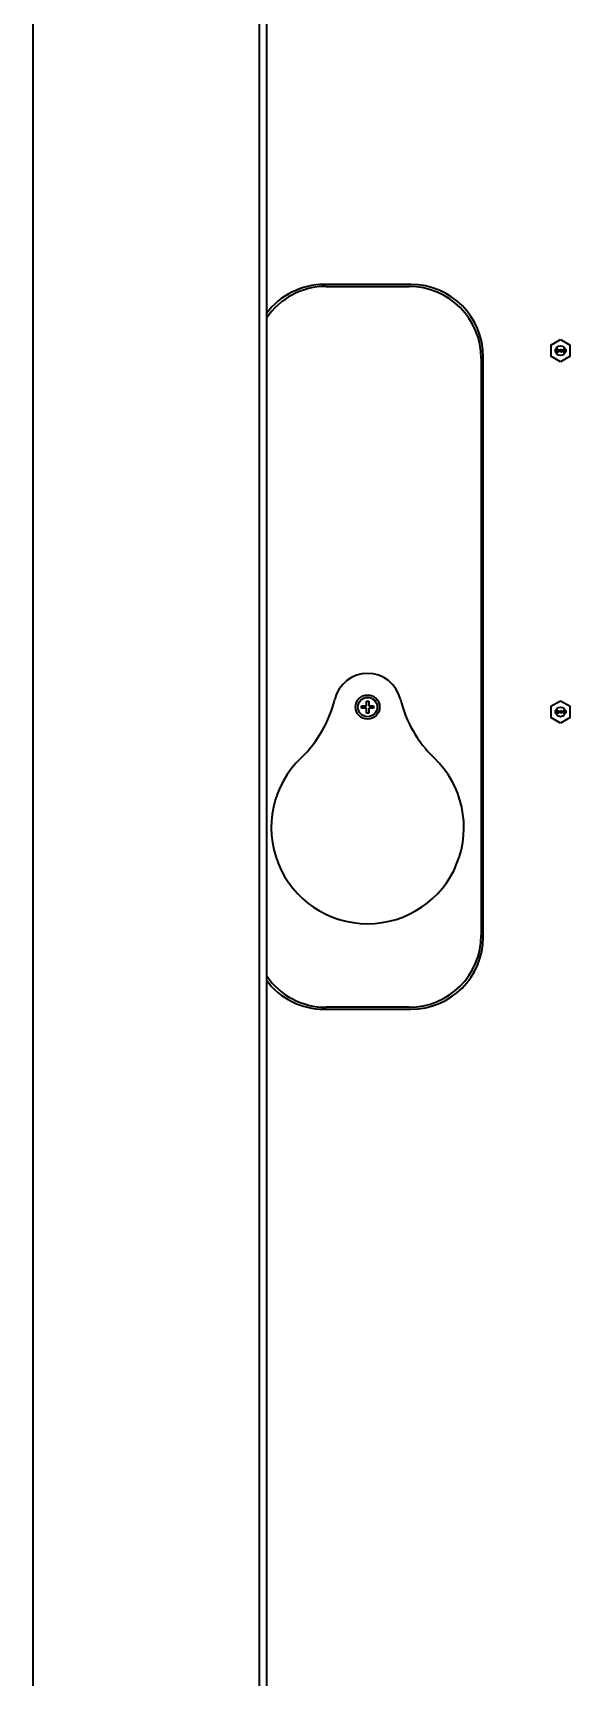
# Model space of a CAD drawing. Header units: millimetres. Extents: x 32496 to 166256, y 3504 to 23939.
# Drawn here: x 100942 to 101165, y 20890 to 21573 of the extents above; entities that cross this region are included whole.
import ezdxf

# ---------------------------------------------------------------- set-up
doc = ezdxf.new("R2010")
doc.units = ezdxf.units.MM
doc.layers.get('0').update_dxf_attribs({"lineweight": 35})

# ---------------------------------------------------------------- blocks, each defined once
blk = doc.blocks.new('8-1250')
at = {"linetype": 'Continuous'}
for p, q in [((978.87, -32157.29), (978.87, -34666.29)), ((1072.87, -32157.29), (1072.87, -34666.29)), ((1075.87, -32157.29), (1075.87, -34666.29)), ((1135.87, -33291.79), (1099.87, -33291.79)), ((1100.67, -33292.59), (1135.07, -33292.59)), ((1193.97, -33316.98), (1197.97, -33314.67)), ((1193.97, -33316.98), (1193.97, -33321.6)), ((1197.97, -33314.67), (1201.97, -33316.98)), ((1201.97, -33321.6), (1201.97, -33316.98)), ((1165.07, -33322.59), (1165.07, -33561.99)), ((1165.87, -33562.79), (1165.87, -33321.79)), ((1197.97, -33323.91), (1193.97, -33321.6)), ((1195.7, -33318.69), (1196.6, -33318.69)), ((1195.7, -33318.82), (1195.7, -33318.69)), ((1196.4, -33318.82), (1195.7, -33318.82)), ((1195.72, -33319.45), (1195.7, -33319.56)), ((1195.7, -33319.61), (1195.7, -33319.56)), ((1195.7, -33319.61), (1195.72, -33319.71)), ((1195.77, -33319.38), (1195.72, -33319.45)), ((1195.72, -33319.71), (1195.82, -33319.81)), ((1196.4, -33318.82), (1195.77, -33319.38)), ((1195.82, -33319.81), (1195.92, -33319.86)), ((1195.85, -33319.56), (1195.9, -33319.45)), ((1195.85, -33319.56), (1195.85, -33319.61)), ((1195.9, -33319.68), (1195.85, -33319.61)), ((1195.9, -33319.45), (1196.6, -33318.82)), ((1195.97, -33319.74), (1195.9, -33319.68)), ((1195.92, -33319.86), (1196.07, -33319.89)), ((1196.1, -33319.76), (1195.97, -33319.74)), ((1196.17, -33319.89), (1196.07, -33319.89)), ((1196.1, -33319.76), (1196.2, -33319.76)), ((1196.17, -33319.89), (1196.35, -33319.86)), ((1196.32, -33319.74), (1196.2, -33319.76)), ((1196.4, -33319.68), (1196.32, -33319.74)), ((1196.35, -33319.86), (1196.45, -33319.81)), ((1196.45, -33319.61), (1196.4, -33319.68)), ((1196.45, -33319.61), (1196.57, -33319.61)), ((1196.45, -33319.81), (1196.55, -33319.71)), ((1196.55, -33319.71), (1196.57, -33319.61)), ((1196.6, -33318.69), (1196.6, -33318.82)), ((1196.8, -33318.69), (1196.95, -33318.69)), ((1196.8, -33319.89), (1196.8, -33318.69)), ((1196.95, -33319.89), (1196.8, -33319.89)), ((1196.95, -33318.69), (1196.95, -33319.68)), ((1197.1, -33319.51), (1196.95, -33319.68)), ((1196.95, -33319.89), (1197.1, -33319.71)), ((1197.1, -33319.51), (1197.1, -33319.71)), ((1197.32, -33319.12), (1197.3, -33319.15)), ((1197.3, -33319.15), (1197.45, -33319.3)), ((1197.45, -33319.3), (1197.3, -33319.45)), ((1197.3, -33319.45), (1197.32, -33319.48)), ((1197.45, -33319.25), (1197.32, -33319.12)), ((1197.32, -33319.48), (1197.45, -33319.35)), ((1197.45, -33319.07), (1197.5, -33319.07)), ((1197.45, -33319.25), (1197.45, -33319.07)), ((1197.45, -33319.53), (1197.45, -33319.35)), ((1197.5, -33319.53), (1197.45, -33319.53)), ((1197.5, -33319.07), (1197.5, -33319.25)), ((1197.62, -33319.12), (1197.5, -33319.25)), ((1197.5, -33319.3), (1197.65, -33319.15)), ((1197.65, -33319.45), (1197.5, -33319.3)), ((1197.5, -33319.35), (1197.62, -33319.48)), ((1197.5, -33319.35), (1197.5, -33319.53)), ((1197.65, -33319.15), (1197.62, -33319.12)), ((1197.62, -33319.48), (1197.65, -33319.45)), ((1197.85, -33319.05), (1198.1, -33319.05)), ((1197.85, -33319.2), (1197.85, -33319.05)), ((1198.1, -33319.2), (1197.85, -33319.2)), ((1201.97, -33321.6), (1197.97, -33323.91)), ((1198.1, -33318.69), (1198.25, -33318.69)), ((1198.1, -33319.05), (1198.1, -33318.69)), ((1198.1, -33319.89), (1198.1, -33319.2)), ((1198.25, -33319.89), (1198.1, -33319.89)), ((1198.25, -33318.69), (1198.25, -33319.05)), ((1198.25, -33319.05), (1198.85, -33319.05)), ((1198.67, -33319.2), (1198.25, -33319.2)), ((1198.25, -33319.89), (1198.85, -33319.2)), ((1198.67, -33319.2), (1198.25, -33319.68)), ((1198.25, -33319.2), (1198.25, -33319.68)), ((1198.85, -33319.05), (1198.85, -33319.2)), ((1199.05, -33318.69), (1199.2, -33318.69)), ((1199.05, -33319.89), (1199.05, -33318.69)), ((1199.27, -33319.89), (1199.05, -33319.89)), ((1199.55, -33318.69), (1199.2, -33319.63)), ((1199.2, -33318.69), (1199.2, -33319.63)), ((1199.27, -33319.89), (1199.65, -33318.82)), ((1199.55, -33318.69), (1199.75, -33318.69)), ((1199.65, -33318.82), (1200.02, -33319.89)), ((1200.1, -33319.63), (1199.75, -33318.69)), ((1200.25, -33319.89), (1200.02, -33319.89)), ((1200.1, -33318.69), (1200.25, -33318.69)), ((1200.1, -33319.63), (1200.1, -33318.69)), ((1200.25, -33318.69), (1200.25, -33319.89)), ((1115.37, -33466.79), (1117.37, -33466.79)), ((1115.37, -33467.79), (1115.37, -33466.79)), ((1117.37, -33467.79), (1115.37, -33467.79)), ((1117.37, -33464.79), (1118.37, -33464.79)), ((1117.37, -33466.79), (1117.37, -33464.79)), ((1117.37, -33469.79), (1117.37, -33467.79)), ((1118.37, -33464.79), (1118.37, -33466.79)), ((1118.37, -33466.79), (1120.37, -33466.79)), ((1120.37, -33467.79), (1118.37, -33467.79)), ((1118.37, -33467.79), (1118.37, -33469.79)), ((1120.37, -33466.79), (1120.37, -33467.79)), ((1193.97, -33466.98), (1197.97, -33464.67)), ((1193.97, -33466.98), (1193.97, -33471.6)), ((1197.97, -33464.67), (1201.97, -33466.98)), ((1201.97, -33471.6), (1201.97, -33466.98)), ((1118.37, -33469.79), (1117.37, -33469.79)), ((1197.97, -33473.91), (1193.97, -33471.6)), ((1195.7, -33468.69), (1196.6, -33468.69)), ((1195.7, -33468.82), (1195.7, -33468.69)), ((1196.4, -33468.82), (1195.7, -33468.82)), ((1195.72, -33469.45), (1195.7, -33469.56)), ((1195.7, -33469.61), (1195.7, -33469.56)), ((1195.7, -33469.61), (1195.72, -33469.71)), ((1195.77, -33469.38), (1195.72, -33469.45)), ((1195.72, -33469.71), (1195.82, -33469.81)), ((1196.4, -33468.82), (1195.77, -33469.38)), ((1195.82, -33469.81), (1195.92, -33469.86)), ((1195.85, -33469.56), (1195.9, -33469.45)), ((1195.85, -33469.56), (1195.85, -33469.61)), ((1195.9, -33469.68), (1195.85, -33469.61)), ((1195.9, -33469.45), (1196.6, -33468.82)), ((1195.97, -33469.74), (1195.9, -33469.68)), ((1195.92, -33469.86), (1196.07, -33469.89)), ((1196.1, -33469.76), (1195.97, -33469.74)), ((1196.17, -33469.89), (1196.07, -33469.89)), ((1196.1, -33469.76), (1196.2, -33469.76)), ((1196.17, -33469.89), (1196.35, -33469.86)), ((1196.32, -33469.74), (1196.2, -33469.76)), ((1196.4, -33469.68), (1196.32, -33469.74)), ((1196.35, -33469.86), (1196.45, -33469.81)), ((1196.45, -33469.61), (1196.4, -33469.68)), ((1196.45, -33469.61), (1196.57, -33469.61)), ((1196.45, -33469.81), (1196.55, -33469.71)), ((1196.55, -33469.71), (1196.57, -33469.61)), ((1196.6, -33468.69), (1196.6, -33468.82)), ((1196.8, -33468.69), (1196.95, -33468.69)), ((1196.8, -33469.89), (1196.8, -33468.69)), ((1196.95, -33469.89), (1196.8, -33469.89)), ((1196.95, -33468.69), (1196.95, -33469.68)), ((1197.1, -33469.51), (1196.95, -33469.68)), ((1196.95, -33469.89), (1197.1, -33469.71)), ((1197.1, -33469.51), (1197.1, -33469.71)), ((1197.32, -33469.12), (1197.3, -33469.15)), ((1197.3, -33469.15), (1197.45, -33469.3)), ((1197.45, -33469.3), (1197.3, -33469.45)), ((1197.3, -33469.45), (1197.32, -33469.48)), ((1197.45, -33469.25), (1197.32, -33469.12)), ((1197.32, -33469.48), (1197.45, -33469.35)), ((1197.45, -33469.07), (1197.5, -33469.07)), ((1197.45, -33469.25), (1197.45, -33469.07)), ((1197.45, -33469.53), (1197.45, -33469.35)), ((1197.5, -33469.53), (1197.45, -33469.53)), ((1197.5, -33469.07), (1197.5, -33469.25)), ((1197.62, -33469.12), (1197.5, -33469.25)), ((1197.5, -33469.3), (1197.65, -33469.15)), ((1197.65, -33469.45), (1197.5, -33469.3)), ((1197.5, -33469.35), (1197.62, -33469.48)), ((1197.5, -33469.35), (1197.5, -33469.53)), ((1197.65, -33469.15), (1197.62, -33469.12)), ((1197.62, -33469.48), (1197.65, -33469.45)), ((1197.85, -33469.05), (1198.1, -33469.05)), ((1197.85, -33469.2), (1197.85, -33469.05)), ((1198.1, -33469.2), (1197.85, -33469.2)), ((1201.97, -33471.6), (1197.97, -33473.91)), ((1198.1, -33468.69), (1198.25, -33468.69)), ((1198.1, -33469.05), (1198.1, -33468.69)), ((1198.1, -33469.89), (1198.1, -33469.2)), ((1198.25, -33469.89), (1198.1, -33469.89)), ((1198.25, -33468.69), (1198.25, -33469.05)), ((1198.25, -33469.05), (1198.85, -33469.05)), ((1198.67, -33469.2), (1198.25, -33469.2)), ((1198.25, -33469.89), (1198.85, -33469.2)), ((1198.67, -33469.2), (1198.25, -33469.68)), ((1198.25, -33469.2), (1198.25, -33469.68)), ((1198.85, -33469.05), (1198.85, -33469.2)), ((1199.05, -33468.69), (1199.2, -33468.69)), ((1199.05, -33469.89), (1199.05, -33468.69)), ((1199.27, -33469.89), (1199.05, -33469.89)), ((1199.55, -33468.69), (1199.2, -33469.63)), ((1199.2, -33468.69), (1199.2, -33469.63)), ((1199.27, -33469.89), (1199.65, -33468.82)), ((1199.55, -33468.69), (1199.75, -33468.69)), ((1199.65, -33468.82), (1200.02, -33469.89)), ((1200.1, -33469.63), (1199.75, -33468.69)), ((1200.25, -33469.89), (1200.02, -33469.89)), ((1200.1, -33468.69), (1200.25, -33468.69)), ((1200.1, -33469.63), (1200.1, -33468.69)), ((1200.25, -33468.69), (1200.25, -33469.89)), ((1099.87, -33592.79), (1135.87, -33592.79)), ((1135.07, -33591.99), (1100.67, -33591.99))]:
    blk.add_line(p, q, dxfattribs=at)
for centre, radius in [((1197.97, -33319.29), 2), ((1117.87, -33467.29), 5), ((1117.87, -33467.29), 4), ((1197.97, -33469.29), 2)]:
    blk.add_circle(centre, radius, dxfattribs=at)
for centre, radius, start, end in [((1099.87, -33321.79), 30, 90, 143.1973), ((1100.67, -33322.59), 30, 90, 145.8161), ((1135.07, -33322.59), 30, 0, 90), ((1135.87, -33321.79), 30, 0, 90), ((1117.87, -33467.29), 14, 13.59162, 166.40838), ((1055.66, -33452.25), 50, 313.72491, 346.40838), ((1180.08, -33452.25), 50, 193.59162, 226.27509), ((1117.87, -33517.29), 40, 133.72491, 46.27509), ((1135.07, -33561.99), 30, 270, 0), ((1135.87, -33562.79), 30, 270, 0), ((1099.87, -33562.79), 30, 216.80326, 270), ((1100.67, -33561.99), 30, 214.1838, 270)]:
    blk.add_arc(centre, radius, start, end, dxfattribs=at)

msp = doc.modelspace()

# ---------------------------------------------------------------- block references
at = {"color": 6}
msp.add_blockref('8-1250', (99962.893, 54760.291), dxfattribs=at)

doc.saveas('drawing.dxf')
